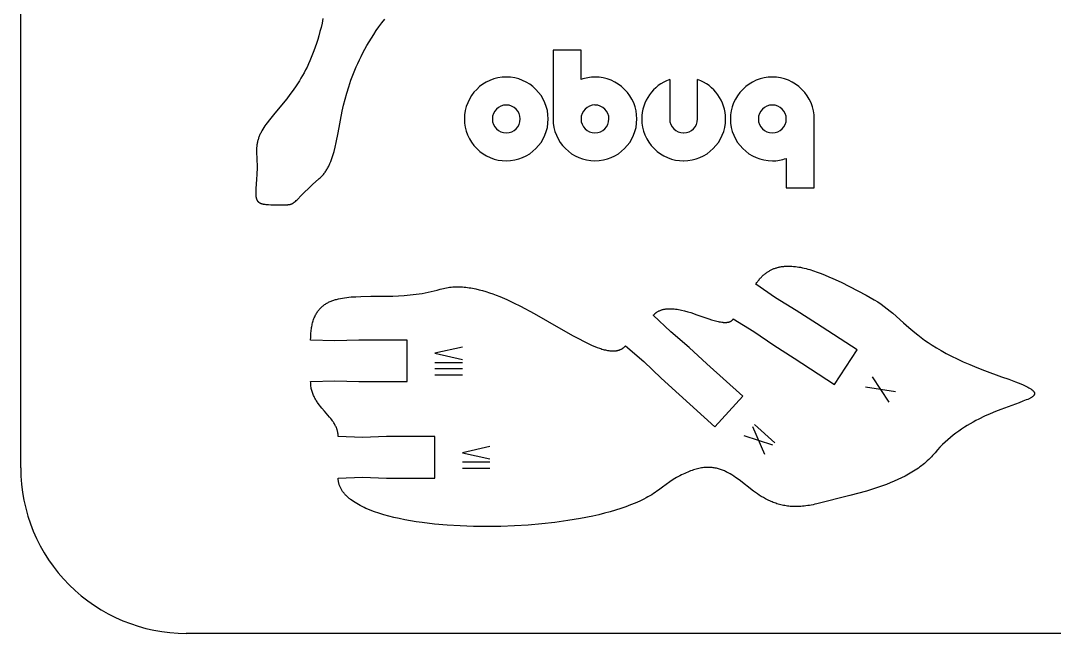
# Model space of a CAD drawing. Extents: x 1 to 221, y 1 to 131.
# Drawn here: x 1.4 to 76.3, y 1.1 to 45.6 of the extents above; entities that cross this region are included whole.
import ezdxf

# ---------------------------------------------------------------- set-up
doc = ezdxf.new("R2010")
doc.units = 0
doc.header["$MEASUREMENT"] = 0
doc.layers.add('DEFAULT', color=18, linetype='CONTINUOUS')

msp = doc.modelspace()

# ---------------------------------------------------------------- linework, layer by layer
at = {"layer": 'DEFAULT', "color": 1}
for p, q in [((1.39, 13.138), (1.39, 119.138)), ((56.119, 25.473), (54.676, 26.465)), ((57.611, 24.563), (56.119, 25.473)), ((48.513, 23), (47.247, 24.21)), ((59.082, 23.611), (57.611, 24.563)), ((53.046, 23.949), (54.542, 23.039)), ((62.021, 21.709), (59.082, 23.611)), ((49.843, 21.861), (48.513, 23)), ((54.542, 23.039), (55.981, 22.044)), ((24.161, 22.353), (22.411, 22.402)), ((25.911, 22.402), (24.161, 22.353)), ((29.41, 22.402), (25.911, 22.402)), ((29.41, 19.404), (29.41, 22.402)), ((45.236, 21.988), (46.566, 20.848)), ((51.138, 20.686), (49.843, 21.861)), ((55.981, 22.044), (57.453, 21.095)), ((57.453, 21.095), (60.391, 19.194)), ((60.391, 19.194), (62.021, 21.709)), ((46.566, 20.848), (47.829, 19.638)), ((53.731, 18.337), (51.138, 20.686)), ((47.829, 19.638), (49.123, 18.464)), ((22.411, 19.404), (24.161, 19.453)), ((24.161, 19.453), (25.911, 19.404)), ((25.911, 19.404), (29.41, 19.404)), ((49.123, 18.464), (51.72, 16.114)), ((51.72, 16.114), (53.731, 18.337)), ((26.158, 15.356), (24.408, 15.405)), ((27.907, 15.405), (26.158, 15.356)), ((31.407, 15.405), (27.907, 15.405)), ((31.407, 12.406), (31.407, 15.405)), ((24.408, 12.406), (26.158, 12.456)), ((26.158, 12.456), (27.907, 12.406)), ((27.907, 12.406), (31.407, 12.406)), ((209.39, 1.138), (13.39, 1.138))]:
    msp.add_line(p, q, dxfattribs=at)
at = {"layer": 'DEFAULT', "color": 250}
for p, q in [((42.01, 43.45), (39.985, 43.45)), ((39.985, 43.45), (39.985, 38.45)), ((42.01, 41.314), (42.01, 43.45)), ((48.439, 41.315), (48.439, 38.45)), ((50.464, 38.45), (50.464, 41.315)), ((58.918, 33.45), (58.918, 38.45)), ((56.893, 35.586), (56.893, 33.45)), ((56.893, 33.45), (58.918, 33.45)), ((31.41, 20.791), (33.407, 20.791)), ((31.41, 20.346), (33.407, 20.346)), ((31.41, 19.9), (33.407, 19.9)), ((63.126, 19.737), (64.317, 17.903)), ((64.802, 18.651), (62.642, 18.989)), ((54.432, 16.13), (55.315, 14.13)), ((54.581, 16.295), (56.062, 14.956)), ((55.912, 14.791), (53.834, 15.47)), ((33.407, 13.572), (35.404, 13.572)), ((33.407, 13.127), (35.404, 13.127))]:
    msp.add_line(p, q, dxfattribs=at)
at = {"layer": 'DEFAULT', "color": 1}
for points in [[(23.303, 45.738), (23.235, 45.411), (23.163, 45.095), (23.086, 44.788), (23.006, 44.491), (22.923, 44.204), (22.835, 43.926), (22.745, 43.657), (22.652, 43.397), (22.556, 43.145), (22.457, 42.901), (22.356, 42.666), (22.253, 42.438), (22.148, 42.217), (22.04, 42.004), (21.932, 41.798), (21.821, 41.598), (21.71, 41.405), (21.598, 41.218), (21.37, 40.862), (21.141, 40.527), (20.912, 40.213), (20.684, 39.916), (19.816, 38.867), (19.431, 38.397), (19.256, 38.169), (19.174, 38.055), (19.095, 37.942), (19.02, 37.829), (18.949, 37.715), (18.883, 37.601), (18.821, 37.486), (18.791, 37.428), (18.763, 37.37), (18.736, 37.312), (18.711, 37.253), (18.686, 37.193), (18.663, 37.134), (18.641, 37.074), (18.621, 37.013), (18.601, 36.952), (18.584, 36.89), (18.567, 36.828), (18.552, 36.765), (18.539, 36.701), (18.527, 36.637), (18.516, 36.572), (18.507, 36.506), (18.5, 36.44), (18.494, 36.373), (18.49, 36.305), (18.487, 36.236), (18.486, 36.166), (18.487, 36.095), (18.489, 36.023), (18.493, 35.951)], [(22.985, 34.072), (23.04, 34.121), (23.093, 34.17), (23.145, 34.221), (23.195, 34.272), (23.243, 34.325), (23.29, 34.378), (23.336, 34.432), (23.38, 34.488), (23.423, 34.544), (23.464, 34.601), (23.504, 34.659), (23.543, 34.718), (23.581, 34.778), (23.617, 34.839), (23.653, 34.901), (23.687, 34.964), (23.72, 35.028), (23.752, 35.093), (23.783, 35.158), (23.813, 35.225), (23.87, 35.361), (23.924, 35.5), (23.975, 35.643), (24.022, 35.79), (24.067, 35.94), (24.11, 36.094), (24.189, 36.412), (24.263, 36.744), (24.401, 37.449), (24.706, 39.017), (24.802, 39.44), (24.91, 39.876), (25.033, 40.324), (25.172, 40.784), (25.331, 41.255), (25.511, 41.737), (25.61, 41.983), (25.715, 42.231), (25.827, 42.482), (25.945, 42.736), (26.071, 42.993), (26.204, 43.252), (26.344, 43.514), (26.493, 43.778), (26.649, 44.045), (26.814, 44.315), (26.988, 44.587), (27.171, 44.862), (27.364, 45.139), (27.566, 45.419), (27.778, 45.701)], [(18.493, 35.951), (18.51, 35.665), (18.52, 35.394), (18.525, 35.137), (18.525, 34.894), (18.515, 34.447), (18.494, 34.051), (18.449, 33.4), (18.442, 33.265), (18.437, 33.14), (18.435, 33.024), (18.436, 32.97), (18.438, 32.918), (18.442, 32.869), (18.446, 32.822), (18.449, 32.799), (18.453, 32.777), (18.456, 32.755), (18.46, 32.734), (18.465, 32.713), (18.47, 32.693), (18.475, 32.673), (18.481, 32.654), (18.487, 32.636), (18.494, 32.618), (18.501, 32.6), (18.505, 32.592), (18.509, 32.583), (18.513, 32.575), (18.517, 32.566), (18.522, 32.558), (18.526, 32.55), (18.531, 32.542), (18.535, 32.535), (18.54, 32.527), (18.545, 32.519), (18.55, 32.512), (18.556, 32.505), (18.561, 32.498), (18.567, 32.49), (18.572, 32.483), (18.578, 32.477), (18.584, 32.47), (18.59, 32.463), (18.597, 32.457), (18.603, 32.45), (18.61, 32.444), (18.616, 32.438), (18.623, 32.432), (18.63, 32.426), (18.638, 32.42), (18.645, 32.414), (18.652, 32.408), (18.66, 32.403), (18.668, 32.397), (18.676, 32.392), (18.684, 32.387), (18.693, 32.382), (18.71, 32.371), (18.728, 32.362), (18.747, 32.353), (18.766, 32.344), (18.786, 32.335), (18.807, 32.327), (18.829, 32.319), (18.851, 32.312), (18.874, 32.305), (18.898, 32.298), (18.923, 32.292), (18.949, 32.286), (18.975, 32.28), (19.031, 32.27), (19.09, 32.261), (19.152, 32.253), (19.218, 32.247), (19.288, 32.241), (19.361, 32.237), (19.52, 32.231), (19.696, 32.229)], [(19.696, 32.229), (20.308, 32.224), (20.531, 32.224), (20.626, 32.225), (20.712, 32.229), (20.751, 32.232), (20.789, 32.235), (20.825, 32.239), (20.859, 32.244), (20.892, 32.25), (20.907, 32.253), (20.923, 32.257), (20.938, 32.26), (20.953, 32.264), (20.968, 32.268), (20.982, 32.273), (20.996, 32.277), (21.01, 32.282), (21.024, 32.287), (21.038, 32.293), (21.051, 32.299), (21.065, 32.305), (21.078, 32.311), (21.091, 32.318), (21.104, 32.325), (21.117, 32.332), (21.13, 32.34), (21.143, 32.348), (21.156, 32.356), (21.169, 32.365), (21.195, 32.383), (21.221, 32.403), (21.248, 32.425), (21.275, 32.448), (21.303, 32.473), (21.362, 32.528), (21.426, 32.59), (21.751, 32.921), (21.972, 33.143), (22.245, 33.406), (22.58, 33.715), (22.985, 34.072)], [(54.676, 26.465), (54.715, 26.523), (54.754, 26.58), (54.793, 26.635), (54.833, 26.689), (54.874, 26.741), (54.915, 26.792), (54.956, 26.842), (54.999, 26.89), (55.041, 26.937), (55.084, 26.982), (55.128, 27.026), (55.172, 27.068), (55.217, 27.109), (55.262, 27.149), (55.307, 27.188), (55.353, 27.225), (55.4, 27.261), (55.447, 27.295), (55.495, 27.328), (55.543, 27.36), (55.591, 27.391), (55.64, 27.42), (55.689, 27.448), (55.739, 27.475), (55.789, 27.501), (55.84, 27.525), (55.891, 27.548), (55.943, 27.57), (55.995, 27.591), (56.047, 27.611), (56.1, 27.629), (56.153, 27.647), (56.207, 27.663), (56.261, 27.678), (56.315, 27.692), (56.37, 27.705), (56.426, 27.717), (56.481, 27.727), (56.538, 27.737), (56.594, 27.745), (56.651, 27.753), (56.708, 27.759), (56.766, 27.765), (56.824, 27.769), (56.941, 27.775), (57.06, 27.777), (57.18, 27.775), (57.302, 27.769), (57.425, 27.76), (57.549, 27.747), (57.675, 27.731), (57.802, 27.711), (57.93, 27.688), (58.06, 27.661), (58.19, 27.632), (58.322, 27.6), (58.455, 27.564), (58.59, 27.526), (58.861, 27.441), (59.137, 27.347), (59.416, 27.242), (59.7, 27.129), (59.987, 27.007), (60.277, 26.878), (60.865, 26.601), (61.464, 26.303), (62.684, 25.667)], [(31.809, 26.1), (31.919, 26.131), (32.03, 26.159), (32.142, 26.184), (32.255, 26.206), (32.368, 26.225), (32.482, 26.24), (32.597, 26.253), (32.712, 26.263), (32.828, 26.27), (32.944, 26.274), (33.061, 26.275), (33.179, 26.274), (33.297, 26.27), (33.416, 26.263), (33.535, 26.254), (33.655, 26.243), (33.775, 26.229), (33.895, 26.212), (34.017, 26.193), (34.138, 26.172), (34.382, 26.123), (34.627, 26.066), (34.874, 26), (35.122, 25.927), (35.37, 25.847), (35.62, 25.76), (35.869, 25.666), (36.12, 25.567), (36.621, 25.352), (37.121, 25.119), (37.62, 24.87), (38.608, 24.341), (39.573, 23.792), (41.394, 22.746), (41.819, 22.515), (42.23, 22.303), (42.624, 22.114), (42.815, 22.029), (43.001, 21.951), (43.183, 21.88), (43.359, 21.817), (43.446, 21.788), (43.531, 21.762), (43.615, 21.737), (43.698, 21.715), (43.779, 21.696), (43.859, 21.678), (43.938, 21.663), (44.015, 21.65), (44.091, 21.64), (44.165, 21.632), (44.238, 21.627), (44.274, 21.626), (44.309, 21.625), (44.344, 21.625), (44.379, 21.625), (44.414, 21.626), (44.448, 21.628), (44.481, 21.631), (44.515, 21.634), (44.548, 21.638), (44.58, 21.642), (44.612, 21.648), (44.644, 21.654), (44.675, 21.661), (44.706, 21.669), (44.736, 21.677), (44.767, 21.686), (44.796, 21.696), (44.826, 21.707), (44.854, 21.718), (44.883, 21.73), (44.911, 21.743), (44.938, 21.757), (44.966, 21.772), (44.992, 21.787), (45.019, 21.803), (45.045, 21.821), (45.07, 21.839), (45.095, 21.857), (45.12, 21.877), (45.144, 21.897), (45.167, 21.919), (45.191, 21.941), (45.213, 21.964), (45.236, 21.988)], [(22.411, 22.402), (22.415, 22.624), (22.425, 22.835), (22.432, 22.936), (22.442, 23.035), (22.453, 23.131), (22.465, 23.225), (22.479, 23.317), (22.495, 23.406), (22.512, 23.493), (22.531, 23.577), (22.552, 23.659), (22.574, 23.739), (22.597, 23.817), (22.622, 23.892), (22.649, 23.965), (22.677, 24.036), (22.707, 24.105), (22.738, 24.172), (22.77, 24.237), (22.804, 24.299), (22.84, 24.36), (22.876, 24.419), (22.914, 24.476), (22.954, 24.53), (22.995, 24.584), (23.037, 24.635), (23.081, 24.684), (23.126, 24.732), (23.172, 24.778), (23.22, 24.822), (23.269, 24.865), (23.319, 24.906), (23.37, 24.945), (23.423, 24.983), (23.477, 25.019), (23.532, 25.054), (23.588, 25.087), (23.646, 25.119), (23.704, 25.149), (23.764, 25.178), (23.825, 25.206), (23.888, 25.232), (23.951, 25.258), (24.015, 25.281), (24.081, 25.304), (24.148, 25.326), (24.215, 25.346), (24.284, 25.365), (24.354, 25.383), (24.425, 25.4), (24.569, 25.432), (24.718, 25.459), (24.871, 25.483), (25.027, 25.503), (25.187, 25.521), (25.351, 25.536), (25.688, 25.558), (26.038, 25.572), (26.774, 25.585), (28.361, 25.607), (28.777, 25.623), (29.2, 25.649), (29.627, 25.685), (30.058, 25.734), (30.275, 25.764), (30.493, 25.798), (30.711, 25.836), (30.93, 25.879), (31.15, 25.926), (31.369, 25.978), (31.589, 26.036), (31.809, 26.1)], [(62.684, 25.667), (62.982, 25.505), (63.259, 25.342), (63.519, 25.179), (63.762, 25.015), (63.992, 24.85), (64.211, 24.684), (64.42, 24.518), (64.621, 24.351), (65.391, 23.669), (65.783, 23.319), (66.202, 22.962), (66.427, 22.781), (66.665, 22.598), (66.917, 22.412), (67.187, 22.225), (67.476, 22.034), (67.785, 21.842), (68.118, 21.647), (68.476, 21.449), (68.861, 21.248), (69.275, 21.044), (69.72, 20.837), (70.199, 20.628), (70.713, 20.415), (71.265, 20.198), (72.488, 19.755)], [(47.247, 24.21), (47.281, 24.247), (47.316, 24.281), (47.333, 24.298), (47.351, 24.314), (47.369, 24.33), (47.388, 24.346), (47.406, 24.361), (47.425, 24.376), (47.444, 24.39), (47.463, 24.404), (47.482, 24.418), (47.501, 24.431), (47.54, 24.456), (47.58, 24.48), (47.621, 24.502), (47.662, 24.523), (47.704, 24.543), (47.747, 24.561), (47.79, 24.578), (47.834, 24.594), (47.878, 24.608), (47.923, 24.621), (47.969, 24.633), (48.015, 24.643), (48.062, 24.653), (48.109, 24.661), (48.156, 24.668), (48.204, 24.674), (48.253, 24.678), (48.302, 24.682), (48.352, 24.685), (48.401, 24.686), (48.452, 24.687), (48.503, 24.687), (48.554, 24.685), (48.657, 24.68), (48.762, 24.671), (48.867, 24.659), (48.974, 24.644), (49.082, 24.626), (49.191, 24.605), (49.301, 24.582), (49.522, 24.528), (49.745, 24.467), (49.968, 24.4), (50.414, 24.253), (51.272, 23.957), (51.474, 23.891), (51.67, 23.832), (51.858, 23.781), (51.948, 23.759), (52.037, 23.74), (52.123, 23.723), (52.207, 23.71), (52.247, 23.704), (52.287, 23.699), (52.327, 23.696), (52.366, 23.693), (52.404, 23.691), (52.441, 23.689), (52.477, 23.689), (52.513, 23.69), (52.548, 23.692), (52.582, 23.695), (52.616, 23.698), (52.632, 23.701), (52.648, 23.703), (52.664, 23.706), (52.68, 23.709), (52.696, 23.713), (52.711, 23.717), (52.726, 23.721), (52.741, 23.725), (52.756, 23.73), (52.77, 23.735), (52.784, 23.74), (52.798, 23.745), (52.812, 23.751), (52.826, 23.757), (52.839, 23.764), (52.852, 23.77), (52.865, 23.777), (52.878, 23.785), (52.89, 23.793), (52.902, 23.801), (52.914, 23.809), (52.926, 23.818), (52.937, 23.827), (52.949, 23.836), (52.959, 23.846), (52.97, 23.856), (52.981, 23.866), (52.991, 23.877), (53.001, 23.888), (53.01, 23.9), (53.02, 23.912), (53.029, 23.924), (53.038, 23.936), (53.046, 23.949)], [(72.488, 19.755), (73.03, 19.564), (73.496, 19.39), (73.889, 19.231), (74.059, 19.158), (74.212, 19.087), (74.348, 19.02), (74.41, 18.987), (74.468, 18.955), (74.522, 18.924), (74.572, 18.894), (74.618, 18.864), (74.661, 18.834), (74.68, 18.82), (74.699, 18.806), (74.717, 18.792), (74.734, 18.778), (74.75, 18.764), (74.765, 18.75), (74.779, 18.736), (74.793, 18.723), (74.805, 18.709), (74.817, 18.696), (74.827, 18.683), (74.837, 18.67), (74.846, 18.657), (74.854, 18.644), (74.861, 18.631), (74.867, 18.619), (74.873, 18.606), (74.877, 18.594), (74.881, 18.581), (74.884, 18.569), (74.886, 18.557), (74.888, 18.545), (74.888, 18.533), (74.888, 18.521), (74.887, 18.509), (74.885, 18.497), (74.882, 18.485), (74.879, 18.474), (74.875, 18.462), (74.87, 18.45), (74.864, 18.439), (74.858, 18.427), (74.85, 18.416), (74.842, 18.404), (74.834, 18.393), (74.824, 18.382), (74.814, 18.37), (74.803, 18.359), (74.792, 18.348), (74.779, 18.337), (74.766, 18.325), (74.753, 18.314), (74.738, 18.303), (74.723, 18.292), (74.707, 18.281), (74.691, 18.269), (74.656, 18.247), (74.619, 18.225), (74.579, 18.202), (74.537, 18.18), (74.492, 18.157), (74.395, 18.111), (74.289, 18.065), (74.051, 17.97), (73.781, 17.869), (72.443, 17.381), (72.06, 17.23), (71.664, 17.064), (71.258, 16.882), (70.845, 16.682), (70.637, 16.574), (70.428, 16.461), (70.22, 16.343), (70.011, 16.22), (69.804, 16.091), (69.597, 15.956), (69.392, 15.814), (69.188, 15.667), (68.987, 15.513), (68.789, 15.352), (68.594, 15.184), (68.402, 15.009), (68.214, 14.827), (68.03, 14.637), (67.85, 14.439), (67.676, 14.234)], [(24.408, 15.405), (24.407, 15.44), (24.406, 15.475), (24.405, 15.509), (24.402, 15.543), (24.399, 15.577), (24.395, 15.61), (24.391, 15.643), (24.385, 15.676), (24.38, 15.709), (24.373, 15.741), (24.366, 15.773), (24.358, 15.805), (24.35, 15.837), (24.341, 15.868), (24.332, 15.899), (24.322, 15.93), (24.312, 15.96), (24.3, 15.991), (24.277, 16.051), (24.251, 16.11), (24.224, 16.169), (24.194, 16.226), (24.163, 16.283), (24.13, 16.34), (24.096, 16.396), (24.06, 16.451), (24.023, 16.506), (23.984, 16.561), (23.945, 16.615), (23.862, 16.723), (23.776, 16.83), (23.409, 17.256), (23.223, 17.475), (23.132, 17.587), (23.043, 17.701), (22.957, 17.819), (22.915, 17.878), (22.874, 17.939), (22.835, 18), (22.796, 18.063), (22.759, 18.126), (22.723, 18.191), (22.689, 18.256), (22.656, 18.323), (22.625, 18.391), (22.595, 18.46), (22.568, 18.53), (22.542, 18.602), (22.518, 18.675), (22.497, 18.75), (22.478, 18.826), (22.46, 18.903), (22.446, 18.982), (22.434, 19.063), (22.424, 19.146), (22.417, 19.23), (22.413, 19.316), (22.411, 19.404)], [(67.676, 14.234), (67.589, 14.13), (67.499, 14.029), (67.407, 13.93), (67.312, 13.833), (67.215, 13.738), (67.115, 13.645), (67.014, 13.554), (66.909, 13.466), (66.803, 13.379), (66.695, 13.294), (66.584, 13.211), (66.471, 13.13), (66.357, 13.051), (66.24, 12.973), (66.001, 12.823), (65.755, 12.68), (65.502, 12.543), (65.243, 12.412), (64.978, 12.287), (64.708, 12.168), (64.432, 12.053), (64.152, 11.944), (63.868, 11.838), (63.289, 11.641), (62.698, 11.458), (61.495, 11.126), (59.1, 10.533)], [(59.1, 10.533), (58.964, 10.5), (58.831, 10.471), (58.699, 10.444), (58.57, 10.42), (58.443, 10.4), (58.318, 10.382), (58.196, 10.367), (58.075, 10.355), (57.956, 10.345), (57.84, 10.338), (57.725, 10.334), (57.612, 10.332), (57.502, 10.333), (57.392, 10.336), (57.285, 10.342), (57.18, 10.35), (57.076, 10.36), (56.974, 10.372), (56.874, 10.386), (56.775, 10.403), (56.678, 10.421), (56.582, 10.441), (56.488, 10.464), (56.395, 10.488), (56.304, 10.513), (56.214, 10.541), (56.125, 10.57), (56.038, 10.601), (55.952, 10.633), (55.868, 10.667), (55.784, 10.702), (55.702, 10.738), (55.621, 10.776), (55.541, 10.815), (55.384, 10.897), (55.231, 10.982), (55.082, 11.072), (54.936, 11.164), (54.793, 11.26), (54.515, 11.457), (53.467, 12.264), (53.208, 12.451), (53.078, 12.54), (52.947, 12.625), (52.814, 12.706), (52.68, 12.781), (52.612, 12.817), (52.544, 12.852), (52.475, 12.885), (52.405, 12.917), (52.335, 12.947), (52.264, 12.976), (52.192, 13.003), (52.12, 13.028), (52.047, 13.051), (51.973, 13.073), (51.898, 13.092), (51.822, 13.11), (51.745, 13.126), (51.668, 13.139), (51.589, 13.151), (51.509, 13.16), (51.428, 13.167), (51.346, 13.172), (51.263, 13.174), (51.179, 13.174), (51.093, 13.171), (51.006, 13.166), (50.918, 13.158), (50.829, 13.148), (50.738, 13.135), (50.645, 13.119), (50.552, 13.1), (50.456, 13.078), (50.36, 13.054), (50.261, 13.026), (50.161, 12.995), (50.06, 12.961), (49.956, 12.924), (49.851, 12.884), (49.744, 12.84), (49.636, 12.793), (49.525, 12.742), (49.413, 12.688), (49.299, 12.631), (49.183, 12.569), (48.944, 12.436), (48.698, 12.287), (48.443, 12.123), (48.179, 11.943), (47.906, 11.746), (47.624, 11.532)], [(47.624, 11.532), (47.51, 11.445), (47.39, 11.361), (47.266, 11.277), (47.137, 11.195), (47.004, 11.114), (46.866, 11.035), (46.723, 10.957), (46.576, 10.881), (46.425, 10.806), (46.27, 10.732), (45.947, 10.589), (45.608, 10.452), (45.255, 10.32), (44.888, 10.194), (44.507, 10.073), (44.113, 9.959), (43.708, 9.85), (43.291, 9.746), (42.864, 9.649), (41.981, 9.471), (41.066, 9.316), (40.123, 9.185), (39.159, 9.077), (38.179, 8.992), (37.19, 8.931), (36.198, 8.894), (35.207, 8.88), (34.225, 8.891), (33.256, 8.925), (32.308, 8.984), (31.385, 9.067), (30.494, 9.174), (30.062, 9.237), (29.641, 9.306), (29.23, 9.381), (28.83, 9.462), (28.443, 9.55), (28.069, 9.643), (27.709, 9.743), (27.364, 9.849), (27.033, 9.962), (26.719, 10.08), (26.568, 10.142), (26.421, 10.205), (26.279, 10.27), (26.141, 10.336), (26.008, 10.404), (25.879, 10.474), (25.755, 10.545), (25.636, 10.618), (25.522, 10.692), (25.412, 10.768), (25.308, 10.845), (25.258, 10.885), (25.209, 10.924), (25.162, 10.964), (25.116, 11.005), (25.071, 11.046), (25.028, 11.087), (24.986, 11.129), (24.945, 11.171), (24.905, 11.214), (24.868, 11.256), (24.831, 11.3), (24.796, 11.343), (24.762, 11.388), (24.73, 11.432), (24.699, 11.477), (24.67, 11.522), (24.642, 11.568), (24.616, 11.614), (24.591, 11.661), (24.568, 11.707), (24.546, 11.755), (24.526, 11.803), (24.507, 11.851), (24.49, 11.899), (24.475, 11.948), (24.461, 11.997), (24.449, 12.047), (24.438, 12.097), (24.429, 12.148), (24.421, 12.199), (24.415, 12.25), (24.411, 12.302), (24.409, 12.354), (24.408, 12.406)]]:
    msp.add_lwpolyline(points, dxfattribs=at)
at = {"layer": 'DEFAULT', "color": 250}
for points in [[(33.407, 21.905), (31.41, 21.459), (33.407, 21.014)], [(35.404, 14.686), (33.407, 14.24), (35.404, 13.795)]]:
    msp.add_lwpolyline(points, dxfattribs=at)
for centre, radius, start, end in [((36.594, 38.45), 3.037, 90.00146, 179.99854), ((36.594, 38.45), 3.037, 0.00004, 89.9933), ((43.018, 38.471), 3.016, 89.91171, 109.5113), ((43.022, 38.45), 3.037, 359.99055, 89.99614), ((49.453, 38.45), 3.038, 109.48312, 180.00417), ((49.45, 38.45), 3.038, 359.99583, 70.51688), ((55.88, 38.45), 3.037, 90.00386, 180.00945), ((55.881, 38.45), 3.037, 359.98771, 90.00564), ((36.594, 38.45), 1.012, 89.98868, 180.01132), ((36.594, 38.45), 1.012, 359.98442, 89.99561), ((43.022, 38.451), 1.012, 89.96605, 180.05392), ((43.023, 38.45), 1.012, 359.9759, 90.0241), ((55.88, 38.45), 1.012, 89.98868, 180.01132), ((55.881, 38.45), 1.012, 359.96313, 90.03687), ((36.594, 38.45), 3.037, 180.00244, 270.00422), ((36.594, 38.45), 1.012, 180.00146, 269.99854), ((36.594, 38.45), 3.037, 270.00102, 359.99898), ((36.594, 38.45), 1.012, 270.01717, 0.0028), ((43.023, 38.451), 3.037, 180.02143, 269.99854), ((43.023, 38.45), 1.012, 179.98442, 269.99562), ((43.023, 38.45), 3.037, 269.99818, 359.98851), ((43.022, 38.45), 1.013, 270.01424, 359.98576), ((49.451, 38.45), 3.037, 180.00341, 270.0099), ((49.452, 38.45), 1.012, 180.00146, 269.99854), ((49.452, 38.45), 3.037, 270.00057, 359.99943), ((49.451, 38.45), 1.012, 270.03289, 0.00705), ((55.88, 38.45), 3.037, 180.01149, 270.00182), ((55.881, 38.45), 1.013, 180.02703, 269.97297), ((55.88, 38.45), 1.012, 270.00146, 359.99854), ((55.886, 38.439), 3.025, 269.89678, 289.44199)]:
    msp.add_arc(centre, radius, start, end, dxfattribs=at)
at = {"layer": 'DEFAULT', "color": 1}
msp.add_arc((13.39, 13.138), 12, 179.99896, 270.00104, dxfattribs=at)

doc.saveas('drawing.dxf')
